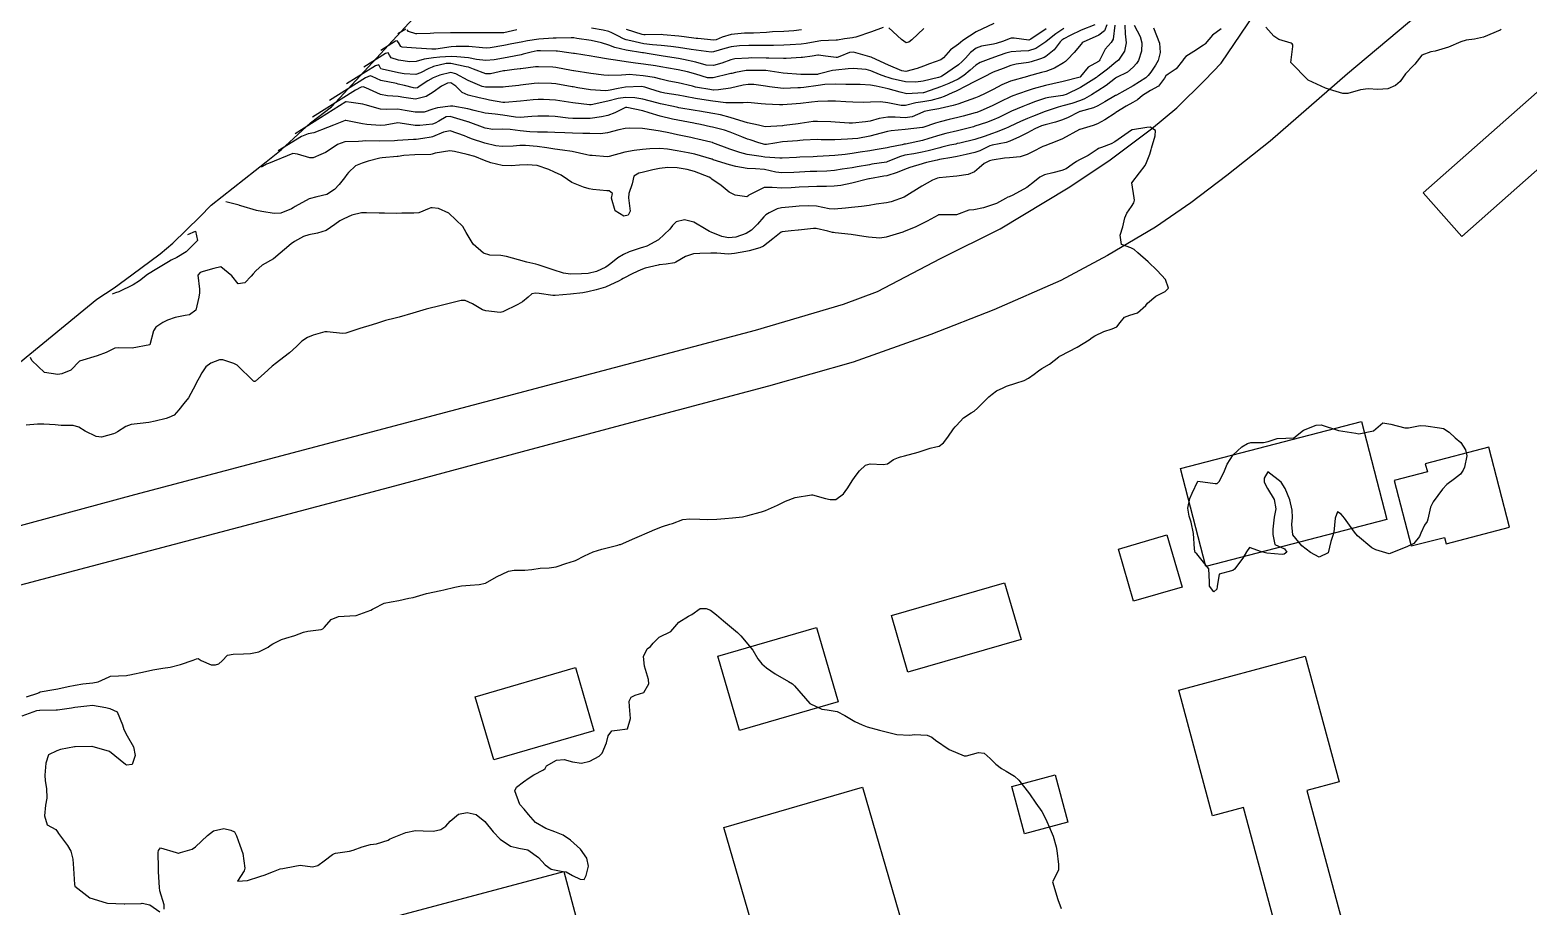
# Model space of a CAD drawing. Header units: metres. Extents: x 318500 to 325275, y 7408834 to 7428799.
# Drawn here: x 321185 to 321356.3, y 7415593.7 to 7415693.8 of the extents above; entities that cross this region are included whole.
import ezdxf

# ---------------------------------------------------------------- set-up
doc = ezdxf.new("R2010")
doc.units = ezdxf.units.M
doc.header["$MEASUREMENT"] = 0
for name, color, linetype in [('Area', 45, 'Continuous'), ('Curvas de Nivel 1m', 11, 'Continuous'), ('Curvas de Nivel 5m', 15, 'Continuous'), ('Edificações', 30, 'Continuous'), ('Vias Primárias', 230, 'Continuous')]:
    doc.layers.add(name, color=color, linetype=linetype)

msp = doc.modelspace()

# ---------------------------------------------------------------- linework, layer by layer
at = {"layer": 'Area'}
msp.add_lwpolyline([(321182.46, 7415654.65), (321192.66, 7415663.05), (321194.65, 7415664.32), (321196.66, 7415665.8), (321199.9, 7415668.23), (321201.34, 7415669.42), (321204.44, 7415672.43), (321205.74, 7415673.78), (321212.02, 7415678.73), (321213.72, 7415680.12), (321217.07, 7415683.18), (321219.47, 7415685.03), (321237.22, 7415704.24)], dxfattribs=at)
at = {"layer": 'Curvas de Nivel 1m', "flags": 128}
for points, elevation in [([(321321.22, 7415693.94), (321320.23, 7415693.2), (321319.38, 7415692.23), (321319.29, 7415692.14), (321319.2, 7415692.08), (321318.08, 7415691.36), (321317.18, 7415690.78), (321316.93, 7415690.51), (321316.78, 7415690.27), (321316.06, 7415689.38), (321315.15, 7415688.77), (321314.89, 7415688.55), (321314.72, 7415688.29), (321314.03, 7415687.4), (321313.13, 7415686.89), (321312.22, 7415686.32), (321311.63, 7415685.81), (321311.11, 7415685.51), (321310.34, 7415685.11), (321309.17, 7415684.37), (321309.12, 7415684.34), (321309.09, 7415684.31), (321307.92, 7415683.54), (321307.07, 7415683.08), (321306.58, 7415682.89), (321305.06, 7415682.44), (321305.02, 7415682.42), (321303.05, 7415681.36), (321302.42, 7415681.08), (321301.04, 7415680.58), (321300.81, 7415680.47), (321299.65, 7415679.88), (321299.03, 7415679.56), (321298.23, 7415679.31), (321297.02, 7415679.19), (321296.42, 7415679.14), (321295.02, 7415678.93), (321294.72, 7415678.85), (321294.1, 7415678.56), (321293.54, 7415678.04), (321293, 7415677.6), (321292.28, 7415677.3), (321290.99, 7415677.09), (321290.55, 7415677.05), (321288.98, 7415676.9), (321288.76, 7415676.86), (321288.21, 7415676.64), (321286.97, 7415675.96), (321284.96, 7415674.69), (321283.49, 7415674.16), (321282.95, 7415674.04), (321281.77, 7415673.9), (321280.95, 7415673.76), (321280.08, 7415673.61), (321278.94, 7415673.52), (321278.27, 7415673.45), (321276.94, 7415673.32), (321276.37, 7415673.37), (321274.94, 7415673.66), (321274.06, 7415673.72), (321272.94, 7415673.66), (321272.2, 7415673.6), (321270.94, 7415673.49), (321270.45, 7415673.37), (321269.52, 7415672.89), (321269.16, 7415672.66), (321268.92, 7415672.45), (321268.21, 7415671.61), (321267.51, 7415670.92), (321266.9, 7415670.56), (321265.7, 7415670.13), (321264.89, 7415670.03), (321264.11, 7415670.18), (321262.9, 7415670.68), (321262.69, 7415670.78), (321262.33, 7415670.99), (321260.91, 7415671.83), (321259.83, 7415672.11), (321258.91, 7415671.87), (321258.48, 7415671.46), (321258.16, 7415671.04), (321256.89, 7415669.8), (321255.56, 7415669.08), (321255.03, 7415668.93), (321254.88, 7415668.89), (321253.54, 7415668.44), (321252.87, 7415668.16), (321252.21, 7415667.77), (321251.43, 7415667.13), (321251.11, 7415666.88), (321250.84, 7415666.71), (321249.79, 7415666.2), (321248.83, 7415665.97), (321248.08, 7415665.93), (321246.83, 7415665.89), (321246.02, 7415666.02), (321244.84, 7415666.39), (321243.12, 7415666.97), (321242.85, 7415667.04), (321241.83, 7415667.26), (321240.85, 7415667.53), (321239.5, 7415667.93), (321238.86, 7415668.01), (321237.6, 7415668.06), (321236.86, 7415668.3), (321235.69, 7415669.34), (321234.89, 7415670.67), (321234.49, 7415671.36), (321232.92, 7415672.87), (321231.73, 7415673.4), (321231, 7415673.48), (321230.93, 7415673.49), (321230.86, 7415673.48), (321230.64, 7415673.41), (321229.46, 7415672.89), (321228.92, 7415672.85), (321227.52, 7415672.85), (321226.92, 7415672.83), (321225.55, 7415672.85), (321224.92, 7415672.86), (321223.5, 7415672.92), (321222.92, 7415672.91), (321221.82, 7415672.62), (321220.91, 7415672.22), (321220.46, 7415671.99), (321219.87, 7415671.56), (321218.89, 7415670.88), (321217.89, 7415670.58), (321216.88, 7415670.39), (321216.3, 7415670.18), (321215.24, 7415669.61), (321214.87, 7415669.36), (321212.85, 7415667.65), (321211.57, 7415666.93), (321210.83, 7415666.26), (321210.55, 7415665.95), (321210.29, 7415665.68), (321209.58, 7415664.91), (321208.81, 7415664.8), (321208.09, 7415665.71), (321206.84, 7415666.75), (321206.03, 7415666.54), (321204.83, 7415666.2), (321204.49, 7415666.09), (321204.19, 7415665.76), (321204.38, 7415664.17), (321204.4, 7415663.76), (321204.31, 7415663.28), (321203.97, 7415661.76), (321203.27, 7415661.26), (321202.76, 7415661.16), (321201.61, 7415660.95), (321200.75, 7415660.64), (321200.2, 7415660.36), (321199.4, 7415659.82), (321199.13, 7415659.43), (321198.71, 7415657.83), (321196.71, 7415657.42), (321195.1, 7415657.48), (321194.71, 7415657.43), (321193.74, 7415656.94), (321192.7, 7415656.54), (321190.69, 7415655.94), (321189.7, 7415654.93), (321188.67, 7415654.5), (321188.21, 7415654.42), (321186.67, 7415654.67), (321185.23, 7415656.01), (321185.06, 7415656.38)], 723), ([(321313.45, 7415694.07), (321314.14, 7415692.3), (321314.24, 7415691.24), (321314.01, 7415690.3), (321313.69, 7415689.78), (321313.15, 7415688.99), (321312.87, 7415688.59), (321312.58, 7415688.32), (321311.13, 7415687.42), (321309.22, 7415686.37), (321309.16, 7415686.33), (321309.12, 7415686.31), (321307.91, 7415685.58), (321307.1, 7415685.12), (321306.59, 7415684.9), (321305.09, 7415684.49), (321305.03, 7415684.48), (321304.9, 7415684.42), (321303.7, 7415683.82), (321303.08, 7415683.55), (321302.26, 7415683.27), (321301.07, 7415682.98), (321300.68, 7415682.86), (321299.92, 7415682.49), (321299.06, 7415682.03), (321298.15, 7415681.61), (321297.05, 7415681.1), (321296.62, 7415680.96), (321295.04, 7415680.65), (321294.75, 7415680.55), (321293.62, 7415679.98), (321293.03, 7415679.79), (321292.05, 7415679.57), (321291.02, 7415679.34), (321290.42, 7415679.22), (321289.02, 7415678.99), (321288.72, 7415678.93), (321287.5, 7415678.65), (321287.12, 7415678.54), (321287.01, 7415678.51), (321285.6, 7415678.08), (321285, 7415677.86), (321284.17, 7415677.52), (321282.99, 7415677.15), (321282.62, 7415677.08), (321280.98, 7415676.79), (321280.94, 7415676.78), (321280.76, 7415676.74), (321278.98, 7415676.3), (321277.72, 7415676.04), (321276.97, 7415675.95), (321276.1, 7415675.93), (321274.97, 7415675.91), (321274.02, 7415675.88), (321272.97, 7415675.83), (321272.04, 7415675.78), (321270.97, 7415675.72), (321269.88, 7415675.8), (321268.97, 7415675.81), (321267.2, 7415674.93), (321267.07, 7415674.81), (321266.96, 7415674.74), (321265.64, 7415674.94), (321264.96, 7415675.28), (321264.04, 7415676.03), (321262.98, 7415676.75), (321262.85, 7415676.86), (321262.66, 7415676.98), (321260.99, 7415677.62), (321260.17, 7415677.84), (321259, 7415678.04), (321257.94, 7415678.1), (321256.99, 7415677.99), (321256.23, 7415677.83), (321254.99, 7415677.53), (321254.64, 7415677.44), (321254.05, 7415677.1), (321253.85, 7415676.22), (321253.49, 7415675.1), (321253.44, 7415674.62), (321253.64, 7415673.1), (321253.4, 7415672.63), (321252.92, 7415672.52), (321251.91, 7415673.13), (321251.49, 7415674.59), (321251.63, 7415675.13), (321251.24, 7415675.42), (321250.96, 7415675.43), (321249.36, 7415675.56), (321248.96, 7415675.65), (321248.29, 7415675.85), (321246.97, 7415676.39), (321246.48, 7415676.7), (321245.74, 7415677.21), (321244.99, 7415677.57), (321244.35, 7415677.87), (321243, 7415678.33), (321241.86, 7415678.4), (321241, 7415678.34), (321240.02, 7415678.26), (321239, 7415678.32), (321237.69, 7415678.63), (321237, 7415678.87), (321235.87, 7415679.34), (321235.01, 7415679.59), (321233.55, 7415679.91), (321233.02, 7415680), (321231.33, 7415679.73), (321231.01, 7415679.6), (321230.86, 7415679.56), (321229.01, 7415679.54), (321227.77, 7415679.45), (321227.11, 7415679.35), (321227.01, 7415679.34), (321225.29, 7415679.2), (321225.01, 7415679.17), (321223.7, 7415678.81), (321223, 7415678.59), (321222.24, 7415678.27), (321221.44, 7415677.53), (321221.25, 7415677.27), (321220.97, 7415676.92), (321220.36, 7415676.15), (321219.82, 7415675.56), (321218.94, 7415675), (321217.8, 7415674.73), (321216.94, 7415674.49), (321215.35, 7415673.61), (321215.09, 7415673.46), (321214.93, 7415673.38), (321213.69, 7415672.87), (321212.92, 7415672.83), (321211.54, 7415673.05), (321210.92, 7415673.17), (321209.11, 7415673.7), (321208.98, 7415673.75), (321208.93, 7415673.77), (321207.4, 7415674.18)], 724), ([(321310.18, 7415694.36), (321310.21, 7415693.36), (321310.36, 7415692.35), (321310.15, 7415691.4), (321309.45, 7415690.37), (321309.31, 7415690.23), (321309.17, 7415690.12), (321308.2, 7415689.34), (321307.14, 7415688.54), (321307.06, 7415688.48), (321306.95, 7415688.39), (321305.13, 7415687.22), (321303.5, 7415686.44), (321303.23, 7415686.34), (321303.12, 7415686.31), (321301.49, 7415686.09), (321301.11, 7415686), (321299.97, 7415685.62), (321299.1, 7415685.3), (321298.53, 7415685.07), (321297.24, 7415684.53), (321297.14, 7415684.48), (321297.09, 7415684.46), (321295.8, 7415683.82), (321295.07, 7415683.5), (321294.39, 7415683.24), (321293.06, 7415682.8), (321292.9, 7415682.75), (321292.29, 7415682.59), (321291.06, 7415682.28), (321289.72, 7415681.96), (321289.05, 7415681.78), (321287.79, 7415681.39), (321287.05, 7415681.18), (321285.12, 7415680.77), (321285.04, 7415680.76), (321284.98, 7415680.75), (321284.73, 7415680.69), (321283.34, 7415680.4), (321283.03, 7415680.34), (321281.66, 7415680.1), (321281.03, 7415680.01), (321279.94, 7415679.84), (321279.02, 7415679.69), (321278.22, 7415679.58), (321277.02, 7415679.45), (321276.4, 7415679.42), (321275.02, 7415679.33), (321274.54, 7415679.3), (321273.02, 7415679.25), (321272.64, 7415679.23), (321271.01, 7415679.15), (321270.74, 7415679.15), (321269.02, 7415679.27), (321268.6, 7415679.33), (321267.02, 7415679.57), (321266.16, 7415679.8), (321265.03, 7415680.19), (321263.1, 7415680.92), (321263.04, 7415680.94), (321262.86, 7415680.98), (321261.36, 7415681.32), (321261.04, 7415681.39), (321260.56, 7415681.5), (321259.05, 7415681.81), (321258.04, 7415682.03), (321257.05, 7415682.23), (321256.33, 7415682.35), (321255.05, 7415682.56), (321253.56, 7415682.6), (321253.05, 7415682.54), (321252.33, 7415682.4), (321251.04, 7415682.06), (321250.24, 7415681.95), (321249.04, 7415681.97), (321248.24, 7415681.98), (321247.04, 7415682.01), (321246.18, 7415682.06), (321245.04, 7415682.09), (321244.17, 7415682.11), (321243.04, 7415682.13), (321242.15, 7415682.15), (321241.05, 7415682.28), (321239.9, 7415682.43), (321239.05, 7415682.45), (321237.93, 7415682.43), (321237.05, 7415682.59), (321235.12, 7415683.29), (321235.06, 7415683.32), (321234.96, 7415683.35), (321233.07, 7415683.9), (321232.59, 7415683.86), (321231.76, 7415683.4), (321231.33, 7415683.14), (321231.05, 7415683.04), (321229.59, 7415682.88), (321229.05, 7415682.89), (321227.34, 7415683.17), (321227.06, 7415683.18), (321225.61, 7415682.93), (321225.05, 7415682.9), (321223.54, 7415683.02), (321223.05, 7415683.09), (321221.13, 7415683.47), (321221.06, 7415683.46), (321219.7, 7415682.91), (321219.05, 7415682.66), (321217.48, 7415682.03), (321216.81, 7415681.93), (321216.06, 7415681.63), (321213.39, 7415680.01)], 726), ([(321309.06, 7415694.37), (321308.84, 7415692.74), (321308.64, 7415692.38), (321307.94, 7415691.63), (321307.35, 7415690.39), (321307.27, 7415690.29), (321307.17, 7415690.22), (321306.01, 7415689.55), (321305.14, 7415688.47), (321305.12, 7415688.44), (321305.07, 7415688.42), (321303.13, 7415687.92), (321301.95, 7415687.65), (321301.13, 7415687.47), (321299.72, 7415687.09), (321299.12, 7415686.9), (321298.03, 7415686.52), (321297.38, 7415686.27), (321297.11, 7415686.16), (321296.01, 7415685.64), (321295.1, 7415685.17), (321294.68, 7415684.97), (321293.74, 7415684.57), (321293.28, 7415684.39), (321293.09, 7415684.32), (321291.71, 7415683.97), (321291.08, 7415683.81), (321290.11, 7415683.58), (321289.07, 7415683.32), (321288.54, 7415683.17), (321287.1, 7415682.66), (321287.06, 7415682.65), (321287.04, 7415682.64), (321285.06, 7415682.44), (321283.49, 7415682.27), (321283.05, 7415682.2), (321282.35, 7415682.01), (321281.05, 7415681.66), (321279.68, 7415681.39), (321279.05, 7415681.35), (321278.5, 7415681.32), (321277.04, 7415681.23), (321275.49, 7415681.25), (321275.04, 7415681.27), (321273.4, 7415681.2), (321273.04, 7415681.17), (321272.75, 7415681.15), (321271.04, 7415681.01), (321270.18, 7415680.88), (321269.22, 7415680.71), (321269.04, 7415680.73), (321268.35, 7415680.91), (321267.35, 7415681.23), (321267.04, 7415681.34), (321266.39, 7415681.59), (321265.05, 7415682.13), (321264.43, 7415682.34), (321263.06, 7415682.68), (321262.81, 7415682.74), (321261.67, 7415683), (321261.06, 7415683.13), (321260.92, 7415683.15), (321259.07, 7415683.5), (321258.49, 7415683.61), (321257.07, 7415683.97), (321255.81, 7415684.35), (321255.08, 7415684.55), (321253.24, 7415684.96), (321253.09, 7415684.94), (321251.88, 7415684.32), (321251.07, 7415684.04), (321250.35, 7415683.87), (321249.07, 7415683.69), (321248.58, 7415683.67), (321247.07, 7415683.67), (321246.55, 7415683.71), (321245.07, 7415683.92), (321244.33, 7415683.97), (321243.07, 7415683.97), (321242.4, 7415683.93), (321241.07, 7415683.81), (321240.51, 7415683.83), (321239.07, 7415684.07), (321238.19, 7415684.19), (321237.07, 7415684.31), (321235.81, 7415684.61), (321235.08, 7415684.79), (321233.37, 7415685.09), (321233.09, 7415685.1), (321231.59, 7415684.9), (321231.08, 7415684.74), (321230.07, 7415684.43), (321229.07, 7415684.4), (321227.91, 7415684.62), (321227.08, 7415684.75), (321225.83, 7415684.73), (321225.08, 7415684.77), (321223.34, 7415685.26), (321223.09, 7415685.32), (321221.72, 7415685.53), (321221.16, 7415685.6), (321221.13, 7415685.59), (321215.34, 7415681.92)], 727), ([(321308.15, 7415694.38), (321307.88, 7415693.72), (321307.21, 7415693.2), (321305.44, 7415692.42), (321305.3, 7415692.32), (321305.2, 7415692.2), (321304.38, 7415691.23), (321303.65, 7415690.44), (321303.39, 7415690.22), (321303.16, 7415690.06), (321302.16, 7415689.45), (321301.15, 7415689.07), (321300.68, 7415688.94), (321299.14, 7415688.51), (321299.08, 7415688.5), (321297.13, 7415687.95), (321296.13, 7415687.54), (321295.12, 7415687.02), (321294.24, 7415686.56), (321293.49, 7415686.2), (321293.11, 7415686.05), (321292.04, 7415685.67), (321291.1, 7415685.34), (321290.55, 7415685.17), (321289.09, 7415684.84), (321288.92, 7415684.81), (321288.02, 7415684.65), (321287.26, 7415684.48), (321287.09, 7415684.42), (321285.87, 7415683.89), (321285.08, 7415683.78), (321283.94, 7415683.83), (321283.08, 7415683.83), (321282.12, 7415683.68), (321281.07, 7415683.39), (321280.53, 7415683.29), (321279.07, 7415683.17), (321278.67, 7415683.17), (321277.07, 7415683.28), (321276.56, 7415683.3), (321275.07, 7415683.36), (321274.57, 7415683.33), (321273.06, 7415683.1), (321272.84, 7415683.07), (321271.23, 7415682.87), (321271.08, 7415682.85), (321271.06, 7415682.85), (321271.04, 7415682.85), (321269.06, 7415682.74), (321268.91, 7415682.76), (321268.29, 7415682.91), (321267.06, 7415683.21), (321266.68, 7415683.32), (321265.07, 7415683.82), (321263.95, 7415684.09), (321263.08, 7415684.25), (321261.57, 7415684.52), (321261.08, 7415684.6), (321259.21, 7415684.91), (321259.09, 7415684.93), (321258.58, 7415685.04), (321257.09, 7415685.36), (321256.69, 7415685.47), (321255.1, 7415685.91), (321254.17, 7415686.04), (321253.1, 7415686.08), (321252.26, 7415685.97), (321251.1, 7415685.67), (321249.18, 7415685.26), (321249.09, 7415685.26), (321249, 7415685.26), (321247.09, 7415685.48), (321245.6, 7415685.72), (321245.1, 7415685.78), (321243.72, 7415685.86), (321243.1, 7415685.86), (321242.54, 7415685.81), (321241.09, 7415685.65), (321239.29, 7415685.5), (321239.09, 7415685.51), (321237.57, 7415685.8), (321237.1, 7415685.88), (321236.39, 7415686.05), (321235.1, 7415686.37), (321234.41, 7415686.66), (321233.71, 7415687.37), (321233.12, 7415687.75), (321232.76, 7415687.74), (321232.07, 7415687.4), (321231.1, 7415686.7), (321230.33, 7415686.19), (321229.09, 7415685.91), (321227.75, 7415686.1), (321227.1, 7415686.2), (321225.88, 7415686.26), (321225.1, 7415686.43), (321223.43, 7415687.18), (321223.11, 7415687.32), (321222.87, 7415687.27), (321222.23, 7415686.93), (321217.3, 7415683.83)], 728), ([(321306.76, 7415694.4), (321305.21, 7415693.77), (321303.94, 7415693.17), (321303.2, 7415692.78), (321303, 7415692.65), (321302.81, 7415692.45), (321302.12, 7415691.52), (321301.17, 7415690.76), (321300.98, 7415690.67), (321300.43, 7415690.48), (321299.49, 7415690.18), (321299.16, 7415690.1), (321297.78, 7415689.9), (321297.16, 7415689.75), (321296.27, 7415689.42), (321295.15, 7415688.97), (321294.85, 7415688.85), (321294.32, 7415688.56), (321293.13, 7415687.94), (321291.85, 7415687.32), (321291.12, 7415686.93), (321290.91, 7415686.82), (321290.46, 7415686.62), (321289.55, 7415686.19), (321289.11, 7415686.04), (321288.01, 7415685.75), (321287.1, 7415685.59), (321286.31, 7415685.46), (321285.1, 7415685.17), (321284.62, 7415685.17), (321283.1, 7415685.48), (321282.25, 7415685.58), (321281.1, 7415685.54), (321280.34, 7415685.51), (321279.1, 7415685.56), (321278.28, 7415685.6), (321277.1, 7415685.65), (321276.23, 7415685.68), (321275.1, 7415685.64), (321274.38, 7415685.55), (321273.1, 7415685.4), (321272.6, 7415685.35), (321271.1, 7415685.25), (321270.71, 7415685.26), (321269.1, 7415685.33), (321268.63, 7415685.38), (321267.1, 7415685.5), (321266.55, 7415685.48), (321265.1, 7415685.46), (321264.57, 7415685.49), (321263.1, 7415685.66), (321262.32, 7415685.78), (321261.1, 7415685.98), (321259.92, 7415686.21), (321259.11, 7415686.35), (321257.6, 7415686.57), (321257.11, 7415686.68), (321255.89, 7415687.08), (321255.31, 7415687.28), (321255.12, 7415687.32), (321254.89, 7415687.33), (321253.12, 7415687.25), (321252.26, 7415687.12), (321251.33, 7415686.92), (321251.12, 7415686.87), (321250.81, 7415686.84), (321249.11, 7415686.97), (321247.65, 7415687.18), (321247.11, 7415687.29), (321247, 7415687.3), (321245.12, 7415687.64), (321244.65, 7415687.69), (321243.12, 7415687.73), (321242.67, 7415687.7), (321241.11, 7415687.5), (321240.91, 7415687.47), (321239.4, 7415687.3), (321239.11, 7415687.27), (321239.07, 7415687.26), (321237.11, 7415687.25), (321236.7, 7415687.33), (321235.12, 7415688.04), (321233.71, 7415688.8), (321233.13, 7415688.93), (321231.87, 7415688.65), (321231.12, 7415688.33), (321230.52, 7415688.01), (321229.63, 7415687.42), (321229.32, 7415687.21), (321229.11, 7415687.15), (321228.86, 7415687.19), (321227.84, 7415687.45), (321227.11, 7415687.63), (321226.91, 7415687.67), (321225.12, 7415688.05), (321224.13, 7415688.5), (321223.91, 7415688.55), (321223.38, 7415688.32), (321219.26, 7415685.73)], 729), ([(321301.21, 7415693.93), (321299.46, 7415692.75), (321299.2, 7415692.66), (321297.55, 7415692.87), (321297.2, 7415692.86), (321296.95, 7415692.79), (321296.33, 7415692.54), (321295.49, 7415692.26), (321295.19, 7415692.19), (321293.81, 7415691.95), (321293.19, 7415691.72), (321292.54, 7415691.23), (321291.96, 7415690.6), (321291.58, 7415690.19), (321291.16, 7415689.84), (321290.44, 7415689.33), (321289.47, 7415688.63), (321289.26, 7415688.51), (321289.14, 7415688.45), (321288.87, 7415688.37), (321287.13, 7415687.96), (321286.29, 7415687.83), (321285.13, 7415687.86), (321283.6, 7415688.24), (321283.14, 7415688.38), (321282.88, 7415688.45), (321282.15, 7415688.72), (321281.15, 7415689.13), (321280.61, 7415689.29), (321279.15, 7415689.42), (321278.57, 7415689.36), (321277.15, 7415689.23), (321276.75, 7415689.19), (321275.43, 7415688.82), (321275.14, 7415688.74), (321275.05, 7415688.73), (321273.14, 7415688.7), (321271.14, 7415688.87), (321269.14, 7415689.16), (321268.86, 7415689.19), (321267.14, 7415689.19), (321266.9, 7415689.17), (321265.67, 7415688.94), (321265.24, 7415688.85), (321265.14, 7415688.84), (321264.98, 7415688.79), (321263.13, 7415688.32), (321262.49, 7415688.35), (321261.14, 7415688.76), (321260.2, 7415689.02), (321259.14, 7415689.25), (321258.89, 7415689.29), (321257.15, 7415689.59), (321256.53, 7415689.69), (321255.15, 7415689.89), (321254.25, 7415690), (321253.16, 7415690.15), (321251.94, 7415690.35), (321251.16, 7415690.47), (321249.59, 7415690.74), (321249.16, 7415690.82), (321247.26, 7415691.1), (321247.17, 7415691.11), (321246.61, 7415691.2), (321245.33, 7415691.38), (321245.17, 7415691.39), (321243.37, 7415691.44), (321243.17, 7415691.44), (321243.01, 7415691.41), (321242.33, 7415691.26), (321241.4, 7415691.03), (321241.17, 7415690.98), (321239.75, 7415690.7), (321239.16, 7415690.6), (321238.07, 7415690.4), (321237.15, 7415690.3), (321236.05, 7415690.45), (321235.16, 7415690.61), (321233.8, 7415690.73), (321233.16, 7415690.77), (321231.86, 7415690.7), (321231.16, 7415690.62), (321230.1, 7415690.47), (321229.15, 7415690.22), (321228.44, 7415690.15), (321227.15, 7415690.36), (321226.31, 7415690.63), (321226.11, 7415690.91), (321225.95, 7415691.19), (321225.67, 7415691.12), (321223.17, 7415689.54)], 731), ([(321295.22, 7415694.55), (321293.21, 7415693.6), (321291.67, 7415692.6), (321291.42, 7415692.39), (321291.19, 7415692.2), (321290.27, 7415691.53), (321289.46, 7415690.63), (321289.31, 7415690.49), (321289.17, 7415690.41), (321287.86, 7415689.95), (321287.16, 7415689.67), (321286.43, 7415689.39), (321285.15, 7415689.07), (321284.71, 7415689.13), (321283.16, 7415689.77), (321281.25, 7415690.65), (321281.17, 7415690.69), (321281.02, 7415690.74), (321279.18, 7415691.26), (321278.7, 7415691.25), (321277.59, 7415690.79), (321277.29, 7415690.67), (321277.17, 7415690.66), (321275.96, 7415690.81), (321275.17, 7415690.91), (321275.09, 7415690.91), (321274.46, 7415690.83), (321273.34, 7415690.67), (321273.17, 7415690.65), (321271.49, 7415690.54), (321271.17, 7415690.54), (321269.48, 7415690.58), (321269.17, 7415690.59), (321267.48, 7415690.61), (321267.16, 7415690.6), (321265.61, 7415690.5), (321265.16, 7415690.41), (321264.1, 7415690.03), (321263.15, 7415689.76), (321262.34, 7415689.8), (321261.16, 7415690.11), (321259.75, 7415690.44), (321259.16, 7415690.54), (321257.41, 7415690.81), (321257.17, 7415690.85), (321255.82, 7415691.08), (321255.17, 7415691.19), (321255.06, 7415691.21), (321253.18, 7415691.49), (321251.87, 7415691.82), (321251.18, 7415692.07), (321250.37, 7415692.34), (321249.18, 7415692.6), (321247.52, 7415692.85), (321247.19, 7415692.89), (321246.9, 7415692.91), (321245.19, 7415692.88), (321244.83, 7415692.87), (321243.19, 7415692.77), (321241.88, 7415692.57), (321241.18, 7415692.43), (321240.12, 7415692.22), (321239.18, 7415692.04), (321237.62, 7415691.77), (321237.17, 7415691.73), (321236.75, 7415691.76), (321235.18, 7415691.91), (321233.73, 7415691.92), (321233.17, 7415691.87), (321231.4, 7415691.63), (321231.17, 7415691.61), (321230.97, 7415691.61), (321229.17, 7415691.72), (321227.56, 7415691.84), (321227.41, 7415691.92), (321227.13, 7415692.39), (321227.01, 7415692.57), (321226.82, 7415692.51), (321225.13, 7415691.45)], 732), ([(321227.97, 7415693.91), (321227.09, 7415693.35)], 733), ([(321240.66, 7415693.81), (321239.19, 7415693.49), (321239.02, 7415693.47), (321237.19, 7415693.48), (321237.04, 7415693.48), (321235.19, 7415693.48), (321235.06, 7415693.48), (321233.19, 7415693.47), (321233.1, 7415693.48), (321231.19, 7415693.43), (321231.17, 7415693.43), (321230.77, 7415693.41), (321229.26, 7415693.36), (321229.19, 7415693.36), (321229.13, 7415693.37), (321228.3, 7415693.64), (321228.13, 7415693.84)], 733), ([(321282.58, 7415694.09), (321281.21, 7415693.59), (321279.42, 7415692.99), (321279.2, 7415692.93), (321279.06, 7415692.91), (321278.15, 7415692.78), (321277.34, 7415692.65), (321277.2, 7415692.64), (321275.44, 7415692.57), (321275.2, 7415692.54), (321273.76, 7415692.27), (321273.19, 7415692.2), (321271.94, 7415692.11), (321271.19, 7415692.08), (321270.02, 7415692.05), (321269.19, 7415692.05), (321268.07, 7415692.04), (321267.19, 7415692.03), (321266.12, 7415692), (321265.18, 7415691.88), (321264.47, 7415691.67), (321263.17, 7415691.29), (321262.88, 7415691.28), (321261.18, 7415691.5), (321260.61, 7415691.58), (321259.18, 7415691.81), (321258.29, 7415691.93), (321257.18, 7415692.03), (321256.17, 7415692.1), (321255.19, 7415692.24), (321253.71, 7415692.58), (321253.19, 7415692.69), (321252.87, 7415692.79), (321252.22, 7415693.12), (321251.54, 7415693.48), (321251.2, 7415693.62), (321250.56, 7415693.79), (321249.2, 7415694)], 733), ([(321273.21, 7415693.84), (321272.35, 7415693.72), (321271.21, 7415693.65), (321269.89, 7415693.58), (321269.21, 7415693.52), (321267.74, 7415693.46), (321267.21, 7415693.45), (321266.7, 7415693.44), (321265.2, 7415693.29), (321264.14, 7415692.97), (321263.48, 7415692.69), (321263.19, 7415692.64), (321261.38, 7415692.83), (321261.2, 7415692.85), (321259.8, 7415693.02), (321259.2, 7415693.09), (321257.42, 7415693.27), (321257.2, 7415693.28), (321255.36, 7415693.25), (321255.2, 7415693.26), (321255, 7415693.3), (321253.21, 7415693.87)], 734), ([(321287.21, 7415693.98), (321285.83, 7415692.68), (321285.48, 7415692.4), (321285.19, 7415692.33), (321284.64, 7415692.7), (321283.21, 7415694.05)], 733), ([(321353.23, 7415693.85), (321353.12, 7415693.78), (321351.21, 7415692.98), (321350.15, 7415692.77), (321349.21, 7415692.66), (321348.59, 7415692.46), (321347.2, 7415691.86), (321345.69, 7415691.39), (321345.19, 7415691.31), (321344.16, 7415690.93), (321343.34, 7415689.91), (321343.27, 7415689.81), (321343.17, 7415689.72), (321342.29, 7415688.78), (321341.66, 7415687.93), (321341.14, 7415687.45), (321340.25, 7415687.07), (321339.13, 7415687), (321338.03, 7415687.08), (321337.13, 7415686.96), (321335.67, 7415686.56), (321335.13, 7415686.56), (321333.99, 7415686.89), (321333.13, 7415687.15), (321331.14, 7415688.07), (321329.17, 7415690.1), (321329.4, 7415691.9), (321329.4, 7415692.1), (321329.33, 7415692.22), (321329.2, 7415692.29), (321327.8, 7415692.72), (321327.21, 7415693.11), (321326.3, 7415694.14)], 723), ([(321184.63, 7415617.56), (321185.9, 7415617.99), (321186.08, 7415618.09), (321186.18, 7415618.14), (321187.74, 7415618.41), (321188.19, 7415618.49), (321189.39, 7415618.75), (321190.19, 7415618.91), (321191.06, 7415619.06), (321192.2, 7415619.17), (321192.82, 7415619.28), (321194.07, 7415619.88), (321194.21, 7415619.93), (321196.04, 7415620.03), (321196.21, 7415620.05), (321196.45, 7415620.09), (321198.22, 7415620.47), (321199.06, 7415620.66), (321200.22, 7415620.85), (321201.03, 7415620.98), (321202.22, 7415621.27), (321203.67, 7415621.76), (321204.05, 7415621.94), (321204.23, 7415621.95), (321204.59, 7415621.74), (321205.73, 7415621.23), (321206.23, 7415621.24), (321206.59, 7415621.36), (321206.97, 7415621.71), (321207.59, 7415622.36), (321208.24, 7415622.47), (321209.44, 7415622.49), (321210.24, 7415622.55), (321211.18, 7415622.72), (321212.25, 7415623.27), (321212.47, 7415623.43), (321212.77, 7415623.63), (321213.76, 7415624.13), (321214.27, 7415624.27), (321215.3, 7415624.58), (321216.28, 7415624.97), (321216.77, 7415625.1), (321218.29, 7415625.29), (321218.5, 7415625.35), (321218.7, 7415625.56), (321219.44, 7415626.41), (321220.3, 7415626.76), (321221.6, 7415626.82), (321222.3, 7415626.87), (321223.97, 7415627.49), (321224.19, 7415627.6), (321224.31, 7415627.68), (321225.52, 7415628.28), (321226.32, 7415628.42), (321227.19, 7415628.59), (321228.33, 7415628.84), (321228.81, 7415628.95), (321230.34, 7415629.4), (321231.99, 7415629.74), (321232.35, 7415629.82), (321233.59, 7415630.12), (321234.35, 7415630.27), (321235.34, 7415630.35), (321236.36, 7415630.42), (321237.08, 7415630.59), (321238.37, 7415631.3), (321239.71, 7415631.95), (321240.38, 7415632.06), (321241.58, 7415632.06), (321242.38, 7415632.14), (321243.34, 7415632.28), (321244.39, 7415632.33), (321245.18, 7415632.42), (321246.39, 7415632.85), (321246.65, 7415632.94), (321247.37, 7415633.18), (321248.41, 7415633.68), (321249.4, 7415634.16), (321250.41, 7415634.46), (321252.23, 7415634.92), (321252.42, 7415634.98), (321252.52, 7415635.01), (321252.78, 7415635.11), (321253.92, 7415635.6), (321254.43, 7415635.82), (321255.83, 7415636.45), (321256.44, 7415636.72), (321257.35, 7415637.05), (321258.18, 7415637.31), (321258.46, 7415637.41), (321259.64, 7415637.84), (321260.46, 7415637.91), (321261.59, 7415637.87), (321262.46, 7415637.85), (321263.55, 7415637.88), (321264.47, 7415637.97), (321265.35, 7415638.05), (321266.47, 7415638.16), (321267.1, 7415638.29), (321268.48, 7415638.67), (321268.65, 7415638.72), (321269.11, 7415638.89), (321270.49, 7415639.49), (321271.39, 7415639.96), (321272.5, 7415640.37), (321274.35, 7415640.68), (321274.5, 7415640.67), (321275.95, 7415640.25), (321276.49, 7415640.14), (321277.14, 7415640.14), (321278.03, 7415640.77), (321278.23, 7415641.04), (321278.51, 7415641.47), (321279.03, 7415642.26), (321279.35, 7415642.76), (321279.86, 7415643.43), (321280.55, 7415644.06), (321281.09, 7415644.2), (321282.55, 7415644.12), (321283.04, 7415644.22), (321283.76, 7415644.7), (321284.3, 7415644.95), (321284.56, 7415645.02), (321284.99, 7415645.11), (321286.57, 7415645.55), (321287.94, 7415646), (321288.58, 7415646.14), (321288.98, 7415646.22), (321289.47, 7415646.62), (321289.96, 7415647.25), (321290.6, 7415648.2), (321290.79, 7415648.43), (321290.95, 7415648.6), (321291.74, 7415649.48), (321292.63, 7415650.06), (321292.96, 7415650.25), (321293.34, 7415650.57), (321294.65, 7415651.86), (321295.01, 7415652.19), (321295.53, 7415652.54), (321296.29, 7415652.91), (321296.67, 7415653.08), (321297.74, 7415653.45), (321298.68, 7415653.74), (321299.18, 7415654), (321299.82, 7415654.48), (321300.31, 7415654.86), (321300.7, 7415655.1), (321301.56, 7415655.61), (321302.63, 7415656.45), (321302.68, 7415656.49), (321302.72, 7415656.51), (321302.83, 7415656.56), (321304.73, 7415657.55), (321306.1, 7415658.4), (321306.47, 7415658.67), (321306.75, 7415658.84), (321307.79, 7415659.35), (321308.76, 7415659.66), (321309.26, 7415659.87), (321309.67, 7415660.36), (321310.14, 7415660.99), (321310.78, 7415661.22), (321311.63, 7415661.49), (321312.58, 7415662.31), (321312.8, 7415662.57), (321313.75, 7415663.36), (321314.82, 7415663.9), (321315.17, 7415664.28), (321314.84, 7415665.29), (321313.89, 7415666.3), (321312.86, 7415667.31), (321311.68, 7415668.33), (321311.25, 7415668.7), (321310.89, 7415668.92), (321309.81, 7415669.27), (321309.65, 7415670.36), (321309.96, 7415671.3), (321310.2, 7415672.35), (321310.42, 7415672.86), (321310.95, 7415673.61), (321311.23, 7415674.06), (321311.29, 7415674.34), (321311.26, 7415674.63), (321310.98, 7415676.34), (321311.86, 7415677.46), (321312.51, 7415678.32), (321312.68, 7415678.65), (321313.03, 7415679.6), (321313.2, 7415680.14), (321313.24, 7415680.31), (321313.67, 7415681.69), (321313.7, 7415682.3), (321313.07, 7415682.68), (321312.72, 7415682.66), (321311.06, 7415682.41), (321311.01, 7415682.39), (321310.94, 7415682.34), (321309.05, 7415681.01), (321308.63, 7415680.79), (321307.54, 7415680.38), (321307.18, 7415680.24), (321307.04, 7415680.14), (321306, 7415679.44), (321305.02, 7415678.95), (321304.66, 7415678.78), (321304.17, 7415678.43), (321303.5, 7415677.94), (321303, 7415677.76), (321301.97, 7415677.48), (321300.99, 7415677.23), (321300.48, 7415676.98), (321299.88, 7415676.49), (321298.97, 7415675.81), (321297.37, 7415674.93), (321296.96, 7415674.75), (321296.81, 7415674.68), (321296.54, 7415674.53), (321295.5, 7415673.99), (321294.95, 7415673.78), (321294.04, 7415673.46), (321292.94, 7415673.26), (321292.34, 7415673.19), (321290.93, 7415672.67), (321290.88, 7415672.66), (321288.93, 7415672.67), (321288.9, 7415672.66), (321288.85, 7415672.63), (321287.61, 7415671.96), (321286.91, 7415671.59), (321286.29, 7415671.29), (321284.9, 7415670.73), (321284.87, 7415670.72), (321284.8, 7415670.69), (321282.89, 7415670.12), (321282.19, 7415670.02), (321280.89, 7415670.12), (321280.35, 7415670.2), (321278.9, 7415670.41), (321277.06, 7415670.63), (321276.9, 7415670.65), (321276.78, 7415670.67), (321276.23, 7415670.8), (321274.9, 7415671.1), (321274.61, 7415671.11), (321272.9, 7415670.93), (321272.83, 7415670.92), (321272.03, 7415670.86), (321271.02, 7415670.75), (321270.9, 7415670.7), (321269.93, 7415669.92), (321268.88, 7415669.11), (321268.47, 7415668.91), (321267.23, 7415668.57), (321266.87, 7415668.49), (321265.58, 7415668.24), (321264.87, 7415668.19), (321263.56, 7415668.28), (321262.87, 7415668.28), (321261.59, 7415668.27), (321260.87, 7415668.22), (321259.98, 7415667.9), (321258.85, 7415667.26), (321258.69, 7415667.2), (321257.74, 7415667.05), (321256.95, 7415666.96), (321256.85, 7415666.94), (321255.35, 7415666.57), (321254.84, 7415666.39), (321253.95, 7415665.98), (321252.82, 7415665.39), (321252.65, 7415665.29), (321252.36, 7415665.12), (321250.81, 7415664.41), (321249.74, 7415664.09), (321248.81, 7415663.88), (321248.21, 7415663.77), (321246.8, 7415663.59), (321245.05, 7415663.46), (321244.8, 7415663.47), (321243.24, 7415663.69), (321242.8, 7415663.73), (321242.41, 7415663.64), (321241.96, 7415663.26), (321241.32, 7415662.73), (321240.78, 7415662.42), (321239.08, 7415661.6), (321238.77, 7415661.53), (321237.14, 7415661.69), (321236.77, 7415661.81), (321235.61, 7415662.51), (321234.79, 7415662.9), (321234.33, 7415662.9), (321232.78, 7415662.5), (321231.57, 7415662.19), (321230.78, 7415662), (321230.3, 7415661.89), (321228.77, 7415661.43), (321227.23, 7415660.99), (321226.76, 7415660.87), (321225.65, 7415660.59), (321224.75, 7415660.3), (321224.14, 7415660.11), (321222.74, 7415659.69), (321222.6, 7415659.65), (321222.27, 7415659.52), (321221.13, 7415659.14), (321220.73, 7415659.11), (321218.98, 7415659.32), (321218.74, 7415659.31), (321217.39, 7415658.93), (321216.73, 7415658.66), (321216.09, 7415658.23), (321215.47, 7415657.61), (321214.7, 7415656.89), (321213.05, 7415655.64), (321212.84, 7415655.49), (321212.69, 7415655.37), (321211.78, 7415654.55), (321210.79, 7415653.67), (321210.71, 7415653.62), (321210.66, 7415653.63), (321210.58, 7415653.67), (321208.69, 7415655.49), (321208.34, 7415655.7), (321207.08, 7415656.1), (321206.69, 7415656.11), (321205.7, 7415655.73), (321205.13, 7415655.3), (321204.67, 7415654.62), (321204.37, 7415654.05), (321204.21, 7415653.76), (321203.68, 7415652.73), (321203.13, 7415651.77), (321202.62, 7415651.1), (321202.03, 7415650.37), (321201.51, 7415649.79), (321200.91, 7415649.5), (321200.6, 7415649.41), (321199.33, 7415649.08), (321198.6, 7415648.93), (321197.61, 7415648.82), (321196.59, 7415648.69), (321195.97, 7415648.49), (321195.02, 7415647.88), (321194.75, 7415647.7), (321194.58, 7415647.63), (321193.21, 7415647.26), (321192.57, 7415647.32), (321191.32, 7415647.93), (321190.59, 7415648.41), (321189.94, 7415648.6), (321188.59, 7415648.59), (321187.9, 7415648.66), (321186.59, 7415648.76), (321185.86, 7415648.73), (321184.59, 7415648.62)], 722), ([(321203.08, 7415670.42), (321203.94, 7415670.82), (321204.17, 7415669.76), (321202.86, 7415668.44), (321201.82, 7415667.8), (321201.17, 7415667.48), (321200.84, 7415667.31), (321199.52, 7415666.51), (321198.47, 7415665.84), (321197.52, 7415665.14), (321196.8, 7415664.68), (321195.16, 7415663.88), (321194.79, 7415663.76), (321194.59, 7415663.7), (321194.4, 7415663.6)], 724), ([(321200.34, 7415593.31), (321200.34, 7415593.8), (321199.88, 7415595.39), (321199.83, 7415595.8), (321199.7, 7415597.59), (321199.7, 7415597.8), (321199.7, 7415598.01), (321199.68, 7415599.8), (321199.71, 7415600.03), (321199.95, 7415600.32), (321201.74, 7415599.78), (321201.94, 7415599.72), (321202, 7415599.72), (321202.22, 7415599.78), (321203.55, 7415600.15), (321203.95, 7415600.42), (321204.61, 7415601.09), (321205.3, 7415601.73), (321205.98, 7415602.26), (321207.17, 7415602.52), (321207.98, 7415602.35), (321208.41, 7415602.13), (321208.63, 7415601.69), (321209.01, 7415600.62), (321209.35, 7415599.68), (321209.59, 7415598), (321209.5, 7415597.68), (321208.73, 7415596.52), (321209.9, 7415596.57), (321211.28, 7415597.03), (321211.91, 7415597.25), (321212.18, 7415597.36), (321212.85, 7415597.63), (321213.63, 7415597.9), (321213.92, 7415597.95), (321215.28, 7415598.24), (321215.92, 7415598.33), (321217.33, 7415598.16), (321217.92, 7415598.28), (321218.65, 7415598.83), (321219.61, 7415599.54), (321219.82, 7415599.66), (321219.94, 7415599.69), (321221.53, 7415599.93), (321221.95, 7415600.04), (321223.01, 7415600.43), (321223.96, 7415600.69), (321224.64, 7415600.79), (321225.97, 7415601.21), (321226.13, 7415601.29), (321226.45, 7415601.45), (321227.98, 7415602.06), (321229.11, 7415602.29), (321229.98, 7415602.26), (321231.15, 7415602.22), (321231.99, 7415602.42), (321232.55, 7415602.81), (321233.06, 7415603.36), (321234.01, 7415604.16), (321235.01, 7415604.34), (321236.01, 7415604.13), (321237.03, 7415603.31), (321237.98, 7415602.14), (321238.76, 7415601.29), (321239.96, 7415600.5), (321240.92, 7415600.29), (321241.95, 7415600.08), (321243.16, 7415599.23), (321243.93, 7415598.37), (321244.59, 7415597.87), (321245.92, 7415597.61), (321246.31, 7415597.57), (321247.06, 7415597.17), (321247.91, 7415596.73), (321248.36, 7415596.71), (321248.62, 7415597.15), (321248.86, 7415598.22), (321248.67, 7415599.15), (321247.96, 7415600.17), (321246.82, 7415601.18), (321245.98, 7415601.76), (321245.04, 7415602.15), (321243.99, 7415602.53), (321242.83, 7415603.23), (321242.01, 7415604.14), (321241.5, 7415604.73), (321241.01, 7415605.26), (321240.46, 7415606.85), (321240.65, 7415607.26), (321241.43, 7415607.88), (321242.07, 7415608.31), (321242.64, 7415608.67), (321243.73, 7415609.22), (321243.9, 7415609.4), (321244.08, 7415609.7), (321245.23, 7415610.35), (321246.09, 7415610.4), (321247.05, 7415610.13), (321248.09, 7415609.99), (321249.03, 7415610.21), (321250.1, 7415610.79), (321250.44, 7415611.13), (321250.92, 7415612.33), (321251.13, 7415613.12), (321251.55, 7415613.71), (321252.14, 7415613.75), (321253.32, 7415613.92), (321253.69, 7415615.09), (321253.56, 7415616.47), (321253.51, 7415617.09), (321253.74, 7415617.53), (321254.19, 7415617.77), (321255.19, 7415618.07), (321255.78, 7415619.06), (321255.73, 7415619.55), (321255.28, 7415621.07), (321255.16, 7415622.17), (321255.59, 7415623.07), (321255.97, 7415623.35), (321256.27, 7415623.7), (321256.94, 7415624.39), (321258.29, 7415625.03), (321259.21, 7415626.12), (321260.32, 7415626.8), (321260.46, 7415626.86), (321260.67, 7415627), (321261.65, 7415627.67), (321262.33, 7415627.66), (321262.82, 7415627.47), (321263.51, 7415626.96), (321264.31, 7415626.25), (321265.89, 7415624.93), (321266.28, 7415624.56), (321267.66, 7415622.91), (321268.25, 7415621.94), (321268.69, 7415621.34), (321269.24, 7415620.89), (321270.23, 7415620.2), (321271.72, 7415619.35), (321272.21, 7415619.05), (321272.44, 7415618.84), (321274.18, 7415616.82), (321275.54, 7415616.16), (321276.17, 7415616.09), (321277.32, 7415615.92), (321278.17, 7415615.45), (321279.31, 7415614.75), (321280.15, 7415614.38), (321280.72, 7415614.16), (321282.15, 7415613.75), (321283.38, 7415613.45), (321284.14, 7415613.28), (321285.61, 7415613.19), (321286.14, 7415613.26), (321287.59, 7415613.18), (321288.13, 7415612.96), (321288.53, 7415612.62), (321290.11, 7415611.54), (321291.84, 7415610.84), (321292.1, 7415610.83), (321293.47, 7415611.2), (321294.11, 7415611.12), (321294.81, 7415610.54), (321295.44, 7415609.88), (321296.09, 7415609.4), (321296.64, 7415609.07), (321297.57, 7415608.51), (321298.07, 7415608.05), (321299.29, 7415606.48), (321300.03, 7415605.44), (321300.7, 7415604.46), (321301.15, 7415603.59), (321301.66, 7415602.45), (321301.99, 7415601.66), (321302.34, 7415600.44), (321302.4, 7415600), (321302.61, 7415598.43), (321302.61, 7415597.75), (321301.92, 7415596.44), (321302.53, 7415594.43), (321302.93, 7415593.38)], 723), ([(321184.14, 7415615.41), (321185.81, 7415616), (321186.09, 7415616.05), (321186.15, 7415616.06), (321188.01, 7415616.1), (321188.15, 7415616.11), (321189.77, 7415616.33), (321190.16, 7415616.38), (321191.53, 7415616.55), (321192.16, 7415616.61), (321193.67, 7415616.37), (321194.16, 7415616.25), (321194.99, 7415615.87), (321195.61, 7415614.39), (321195.73, 7415613.86), (321196.12, 7415613.13), (321196.85, 7415611.85), (321197.04, 7415610.89), (321196.7, 7415609.85), (321196.07, 7415609.75), (321195.94, 7415609.86), (321194.09, 7415611.32), (321192.12, 7415611.89), (321192.1, 7415611.89), (321190.17, 7415611.87), (321190.1, 7415611.87), (321188.51, 7415611.54), (321188.09, 7415611.42), (321187.13, 7415610.93), (321186.82, 7415609.98), (321186.72, 7415608.64), (321186.74, 7415607.98), (321186.91, 7415607.1), (321186.96, 7415605.98), (321186.8, 7415605.19), (321186.68, 7415603.98), (321186.97, 7415602.96), (321187.97, 7415602.41), (321188.16, 7415602.15), (321188.28, 7415601.96), (321189.3, 7415600.6), (321189.69, 7415599.94), (321189.93, 7415599.03), (321190.01, 7415597.94), (321190.09, 7415596.13), (321190.16, 7415595.94), (321191.87, 7415594.62), (321193.72, 7415594.03), (321193.86, 7415594.01), (321195.79, 7415593.93), (321195.86, 7415593.93), (321197.72, 7415593.97), (321197.86, 7415593.98), (321198.71, 7415593.82), (321199.85, 7415592.99)], 723)]:
    msp.add_lwpolyline(points, dxfattribs=dict(at, elevation=elevation))
at = {"layer": 'Curvas de Nivel 1m', "elevation": 723, "flags": 128}
msp.add_lwpolyline([(321346.16, 7415648.33), (321346.62, 7415648.24), (321347.27, 7415647.85), (321347.94, 7415647.17), (321348.6, 7415646.64), (321349.15, 7415645.82), (321349.29, 7415645.11), (321349.03, 7415643.83), (321348.89, 7415643.49), (321348.55, 7415643.02), (321347.87, 7415642.51), (321347, 7415641.85), (321346.52, 7415641.33), (321345.44, 7415639.88), (321345.13, 7415639.25), (321344.84, 7415637.88), (321344.74, 7415637.63), (321344.47, 7415637.2), (321344.05, 7415636.3), (321343.87, 7415635.9), (321343.23, 7415635.12), (321342.44, 7415634.71), (321340.43, 7415633.94), (321338.87, 7415634.4), (321338.44, 7415634.62), (321336.8, 7415635.99), (321336.46, 7415636.39), (321335.3, 7415638.01), (321334.93, 7415638.45), (321334.49, 7415638.71), (321334.23, 7415638.02), (321334.08, 7415636.4), (321333.99, 7415636.03), (321333.73, 7415635.32), (321333.43, 7415634.03), (321332.41, 7415633.55), (321331.42, 7415634.06), (321330.43, 7415634.82), (321329.39, 7415636.09), (321329.29, 7415637.27), (321329.37, 7415638.09), (321329.32, 7415638.92), (321329.07, 7415640.09), (321328.52, 7415641.4), (321328.06, 7415642.11), (321326.55, 7415643.28), (321326.11, 7415642.56), (321326.12, 7415642.13), (321326.52, 7415641.41), (321327.27, 7415640.12), (321327.44, 7415639.06), (321327.27, 7415638.12), (321327.1, 7415636.76), (321327.1, 7415636.12), (321327.33, 7415635.01), (321328.43, 7415634.48), (321328.71, 7415634.1), (321328.42, 7415633.88), (321328.16, 7415633.84), (321326.42, 7415634.01), (321325.8, 7415634.14), (321324.43, 7415634.65), (321324.11, 7415634.15), (321323.69, 7415633.43), (321322.73, 7415632.18), (321322.55, 7415632.02), (321322.4, 7415631.98), (321320.98, 7415631.61), (321320.75, 7415630.2), (321320.7, 7415629.87), (321320.36, 7415629.59), (321319.87, 7415630.21), (321319.88, 7415630.72), (321319.8, 7415632.22), (321318.42, 7415633.91), (321318.25, 7415634.06), (321318.18, 7415634.23), (321318.17, 7415634.48), (321318.05, 7415636.24), (321317.78, 7415637.55), (321317.55, 7415638.24), (321317.39, 7415639.15), (321317.63, 7415640.24), (321317.9, 7415640.85), (321318.53, 7415642.23), (321320.53, 7415641.97), (321320.76, 7415641.98), (321320.98, 7415642.2), (321321.52, 7415643.22), (321321.9, 7415644.19), (321322.57, 7415645.25), (321323.55, 7415646.17), (321324.2, 7415646.55), (321324.59, 7415646.64), (321326.05, 7415646.67), (321326.59, 7415646.78), (321327.61, 7415647.1), (321328.6, 7415647.14), (321329.51, 7415647.17), (321330.61, 7415648.07), (321332.05, 7415648.63), (321332.62, 7415648.66), (321334.61, 7415648.02), (321336.61, 7415647.7), (321336.94, 7415647.65), (321338.61, 7415647.97), (321339.69, 7415648.89), (321340.62, 7415648.76), (321342.21, 7415648.32), (321342.62, 7415648.32), (321343.94, 7415648.58), (321344.62, 7415648.56)], close=True, dxfattribs=at)
at = {"layer": 'Curvas de Nivel 5m', "flags": 128}
for points, elevation in [([(321311.27, 7415694.34), (321311.94, 7415693.06), (321312.15, 7415692.33), (321312.11, 7415691.4), (321311.75, 7415690.33), (321311.52, 7415689.98), (321311.16, 7415689.55), (321310.5, 7415689), (321309.23, 7415688.37), (321309.14, 7415688.31), (321308.05, 7415687.46), (321307.12, 7415686.86), (321306.38, 7415686.4), (321305.58, 7415685.94), (321305.11, 7415685.75), (321304.12, 7415685.42), (321303.1, 7415685.12), (321302.58, 7415684.98), (321301.09, 7415684.47), (321299.64, 7415683.93), (321299.08, 7415683.7), (321298.25, 7415683.33), (321297.06, 7415682.77), (321296.9, 7415682.69), (321296.55, 7415682.54), (321295.49, 7415682.11), (321295.05, 7415681.97), (321294.12, 7415681.63), (321293.05, 7415681.29), (321291.31, 7415680.88), (321291.04, 7415680.82), (321290.88, 7415680.77), (321290.19, 7415680.62), (321289.26, 7415680.41), (321289.04, 7415680.35), (321287.7, 7415679.98), (321287.03, 7415679.83), (321286.05, 7415679.65), (321285.02, 7415679.48), (321284.41, 7415679.31), (321283.01, 7415678.73), (321283, 7415678.73), (321282.93, 7415678.71), (321281.28, 7415678.46), (321281.01, 7415678.41), (321279.6, 7415678.16), (321279, 7415678.06), (321277.89, 7415677.88), (321276.99, 7415677.75), (321276.12, 7415677.68), (321274.99, 7415677.64), (321274.21, 7415677.61), (321272.99, 7415677.55), (321272.33, 7415677.52), (321270.99, 7415677.48), (321270.3, 7415677.57), (321268.99, 7415677.84), (321267.97, 7415677.94), (321267, 7415677.99), (321265.73, 7415678.21), (321265, 7415678.4), (321263.13, 7415678.98), (321263.01, 7415679.02), (321262.96, 7415679.03), (321261.02, 7415679.61), (321260.26, 7415679.78), (321259.02, 7415679.99), (321257.89, 7415680.18), (321257.03, 7415680.27), (321255.87, 7415680.23), (321255.03, 7415680.14), (321254.1, 7415680.03), (321253.02, 7415679.83), (321251.22, 7415679.35), (321251.01, 7415679.32), (321249.29, 7415679.44), (321249.01, 7415679.46), (321248.67, 7415679.52), (321247.02, 7415679.9), (321245.89, 7415680.08), (321245.02, 7415680.18), (321244.11, 7415680.33), (321243.02, 7415680.47), (321241.68, 7415680.61), (321241.02, 7415680.61), (321240.27, 7415680.53), (321239.02, 7415680.49), (321238.29, 7415680.57), (321237.03, 7415680.85), (321235.49, 7415681.35), (321235.03, 7415681.54), (321234.69, 7415681.7), (321233.04, 7415682.26), (321232.31, 7415682.13), (321231.03, 7415681.59), (321230.89, 7415681.55), (321229.94, 7415681.42), (321229.16, 7415681.3), (321229.03, 7415681.29), (321228.88, 7415681.28), (321227.03, 7415681.16), (321226.7, 7415681.14), (321225.03, 7415681.11), (321223.4, 7415681.14), (321223.03, 7415681.11), (321222.58, 7415681.07), (321221.02, 7415681.03), (321220.19, 7415680.72), (321219.01, 7415679.93), (321218.79, 7415679.8), (321218.28, 7415679.58), (321217.38, 7415679.21), (321217, 7415679.18), (321215.62, 7415679.61), (321215.07, 7415679.68), (321212.3, 7415678.53), (321212.07, 7415678.47), (321211.93, 7415678.41), (321211.43, 7415678.11)], 725), ([(321303.22, 7415693.97), (321302.3, 7415693.37), (321301.2, 7415692.5), (321301.16, 7415692.47), (321300, 7415691.68), (321299.18, 7415691.44), (321298.3, 7415691.4), (321297.18, 7415691.3), (321296.57, 7415691.15), (321295.17, 7415690.65), (321295.1, 7415690.63), (321294.88, 7415690.55), (321293.65, 7415690.09), (321293.16, 7415689.79), (321292.52, 7415689.22), (321291.78, 7415688.6), (321291.14, 7415688.2), (321290.08, 7415687.68), (321289.13, 7415687.29), (321287.3, 7415686.66), (321287.16, 7415686.62), (321287.12, 7415686.61), (321285.28, 7415686.52), (321285.12, 7415686.53), (321284.5, 7415686.7), (321283.12, 7415687.07), (321281.76, 7415687.37), (321281.13, 7415687.48), (321279.94, 7415687.57), (321279.13, 7415687.59), (321278.31, 7415687.59), (321277.13, 7415687.6), (321275.89, 7415687.57), (321275.13, 7415687.47), (321273.5, 7415687.22), (321273.12, 7415687.2), (321272.79, 7415687.19), (321271.12, 7415687.13), (321269.55, 7415687.32), (321269.12, 7415687.4), (321267.79, 7415687.58), (321267.13, 7415687.59), (321266.57, 7415687.49), (321265.12, 7415687.17), (321263.72, 7415686.97), (321263.17, 7415686.93), (321263.12, 7415686.93), (321262.76, 7415686.99), (321261.34, 7415687.22), (321261.12, 7415687.28), (321260.76, 7415687.37), (321259.13, 7415687.76), (321258.06, 7415687.97), (321257.13, 7415688.18), (321256.42, 7415688.36), (321255.13, 7415688.56), (321253.54, 7415688.7), (321253.14, 7415688.68), (321252.65, 7415688.63), (321251.13, 7415688.61), (321250.64, 7415688.65), (321249.14, 7415688.85), (321247.19, 7415689.14), (321247.14, 7415689.15), (321246.92, 7415689.19), (321245.14, 7415689.52), (321244.81, 7415689.56), (321243.15, 7415689.6), (321242.82, 7415689.58), (321241.14, 7415689.36), (321241.06, 7415689.35), (321240.39, 7415689.28), (321239.29, 7415689.15), (321239.14, 7415689.12), (321237.67, 7415688.78), (321237.13, 7415688.81), (321235.72, 7415689.34), (321235.14, 7415689.54), (321234.9, 7415689.6), (321233.15, 7415689.96), (321232.58, 7415689.96), (321231.14, 7415689.62), (321230.98, 7415689.57), (321230.63, 7415689.42), (321229.67, 7415688.89), (321229.13, 7415688.71), (321227.79, 7415688.79), (321227.13, 7415688.92), (321225.29, 7415689.33), (321225.14, 7415689.37), (321225.09, 7415689.44), (321224.9, 7415689.83), (321224.52, 7415689.72), (321221.22, 7415687.64)], 730)]:
    msp.add_lwpolyline(points, dxfattribs=dict(at, elevation=elevation))
at = {"layer": 'Edificações'}
for points in [[(321344.31, 7415675.18), (321362.21, 7415691.02), (321366.61, 7415686.03), (321348.71, 7415670.2)], [(321316.55, 7415643.67), (321337.25, 7415649.04), (321340.15, 7415637.85), (321319.45, 7415632.48)], [(321344.78, 7415643.3), (321340.99, 7415642.32), (321342.94, 7415634.82), (321346.72, 7415635.8), (321346.91, 7415635.08), (321354.18, 7415636.97), (321351.8, 7415646.11), (321344.54, 7415644.23)], [(321309.46, 7415634.47), (321315, 7415636.08), (321316.73, 7415630.11), (321311.19, 7415628.5)], [(321283.52, 7415626.86), (321296.45, 7415630.62), (321298.33, 7415624.15), (321285.4, 7415620.4)], [(321263.67, 7415622.23), (321274.95, 7415625.51), (321277.42, 7415617.01), (321266.14, 7415613.73)], [(321235.93, 7415617.59), (321247.39, 7415620.92), (321249.49, 7415613.69), (321238.03, 7415610.36)], [(321297.26, 7415607.31), (321302.21, 7415608.65), (321303.67, 7415603.25), (321298.72, 7415601.91)], [(321264.34, 7415602.66), (321280.19, 7415607.27), (321288.52, 7415578.61), (321272.66, 7415574.01)], [(321217.62, 7415590.03), (321246.04, 7415597.61), (321253.16, 7415570.92), (321224.74, 7415563.34)]]:
    msp.add_lwpolyline(points, close=True, dxfattribs=at)
msp.add_lwpolyline([(321330.98, 7415606.87), (321336.4, 7415586.79), (321329.17, 7415584.84), (321323.75, 7415604.92), (321320.23, 7415603.97), (321316.35, 7415618.33), (321330.8, 7415622.23), (321334.68, 7415607.87), (321330.98, 7415606.87)], dxfattribs=at)
at = {"layer": 'Vias Primárias'}
for points in [[(321355.04, 7415705.09), (321335.66, 7415688.79), (321326.81, 7415681.1), (321321.85, 7415677.18), (321317.75, 7415674.06), (321313.68, 7415671.28), (321308.19, 7415668.01), (321302.87, 7415665.18), (321295.2, 7415661.8), (321288, 7415659.01), (321279.13, 7415655.85), (321269.44, 7415653.1), (321253.67, 7415648.89), (321241.29, 7415645.57), (321226.69, 7415641.66), (321210.15, 7415637.29), (321190.09, 7415631.97), (321169.52, 7415626.53)], [(321157.03, 7415629.89), (321197.01, 7415640.69), (321242.22, 7415652.68), (321267.98, 7415659.51), (321278.03, 7415662.47), (321281.91, 7415663.93), (321289.11, 7415667.68), (321295.92, 7415671.08), (321303.73, 7415675.76), (321308.37, 7415678.84), (321313.24, 7415682.51), (321316.14, 7415684.91), (321319.35, 7415688.07), (321321.19, 7415690), (321327.21, 7415698.93)]]:
    msp.add_lwpolyline(points, dxfattribs=at)

doc.saveas('drawing.dxf')
